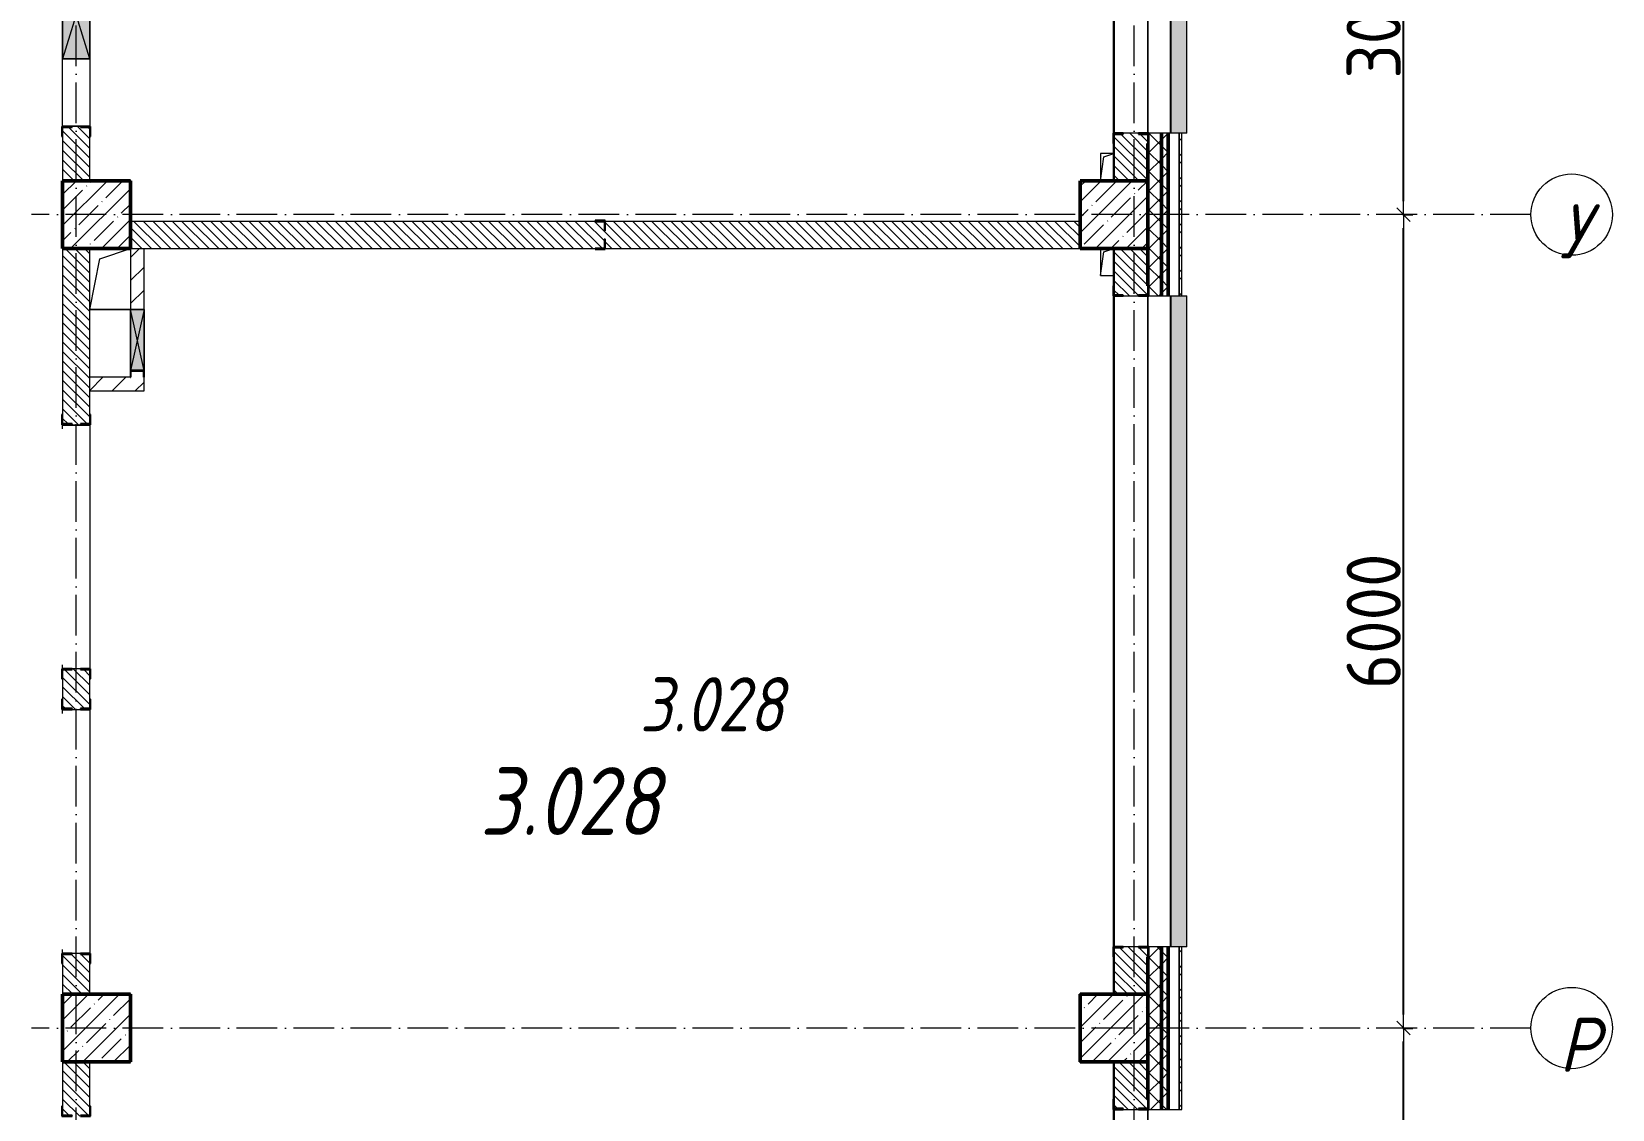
# Model space of a CAD drawing. Header units: millimetres. Extents: x -213536 to 1564669, y -45299 to 942238.
# Drawn here: x 642743 to 654396, y 314012 to 321962 of the extents above; entities that cross this region are included whole.
import ezdxf

# ---------------------------------------------------------------- set-up
doc = ezdxf.new("R2010")
doc.units = ezdxf.units.MM
doc.linetypes.add('50_200_ШТРИХ_1Т_ш5_п1_п1_', pattern=[700, 500, -100, 0, -100])
for name, color, linetype, lineweight in [('3) ЖБ 4м', 3, 'Continuous', 30), ('3.1) ЖБ окна 1.2 м', 102, 'Continuous', 30), ('A-____-____-DIMS', 7, 'Continuous', 9), ('A-DETL-GENF-OTLN', 7, 'Continuous', 9), ('A-FLOR-____-OTLN', 7, 'Continuous', 9), ('A-GENM-____-MCUT', 7, 'Continuous', 25), ('A-GENM-____-OTLN', 7, 'Continuous', 9), ('A-GENM-____-OTLN-1', 7, 'Continuous', 25), ('A-GLAZ-____-OTLN', 7, 'Continuous', 9), ('A-WALL-____-MCUT-2', 7, 'Continuous', 50), ('A-WALL-____-MCUT-3', 7, 'Continuous', 9), ('A-WALL-____-OTLN', 7, 'Continuous', 9), ('A-WALL-____-PATT-1', 7, 'Continuous', 9), ('A-WALL-FNSH-MCUT-1', 7, 'Continuous', 9), ('I-WALL-____-OTLN', 7, 'Continuous', 9), ('S-COLS-____-MCUT', 7, 'Continuous', 50), ('S-COLS-____-OTLN', 7, 'Continuous', 9), ('S-GRID-____-IDEN', 7, 'Continuous', 9), ('S-GRID-____-OTLN-1', 7, '50_200_ШТРИХ_1Т_ш5_п1_п1_', 9), ('Марки помещений', 7, 'Continuous', 9)]:
    doc.layers.add(name, color=color, linetype=linetype, lineweight=lineweight)
doc.layers.add('A-GLAZ-____-OTLN-1', color=7, linetype='Continuous', lineweight=9, true_color=0xc0c0c0)
doc.styles.add('ISOCPEUR_I', font='isocpeui.ttf', dxfattribs={"width": 0.9, "height": 2.5})
doc.styles.add('ISOCPEUR_I_2', font='isocpeui.ttf', dxfattribs={"width": 0.85, "height": 2.3})
doc.styles.add('СПДС', font='isocpeur.ttf', dxfattribs={"width": 0.9})
doc.dimstyles.new('Размера А3', dxfattribs={"dimtxt": 200, "dimasz": 100, "dimexe": 70, "dimexo": 100, "dimgap": 20, "dimtad": 1, "dimdec": 0, "dimrnd": 10, "dimzin": 0, "dimdsep": 46, "dimtxsty": 'СПДС', "dimblk": 'ARROWHEAD_6', "dimcen": 1, "dimclrd": 256, "dimclre": 256, "dimclrt": 256, "dimazin": 0, "dimtfac": 1, "dimtdec": 0, "dimtmove": 2, "dimatfit": 3, "dimfxl": 1, "dimtolj": 1, "dimtzin": 0, "dimarcsym": 0})
pattern_1 = [(45, (549721.47, 286281.11), (-70.71068, 70.71068), []), (135, (549721.47, 286281.11), (-70.71068, -70.71068), [])]
pattern_2 = [(135, (549721.475, 286281.11), (-35.35534, -35.35534), [])]
pattern_3 = [(45, (549721.47, 286281.11), (-84.85281, 84.85281), [])]

# ---------------------------------------------------------------- blocks, each defined once
blk = doc.blocks.new('BSC_Колонна _Прямоугольная - 500х500-V33-АР1_План отверстий 3 этажа в осях 1-64_А-ГГ')
at = {"layer": 'S-COLS-____-OTLN'}
h = blk.add_hatch(dxfattribs=at)
h.set_pattern_fill('FP_70', color=256, style=0, pattern_type=2)
h.set_pattern_definition([(45, (-101000, -34331.04), (-114.04925, 114.04925), []), (45, (-100885.95, -34331.04), (-114.04925, 114.04925), [201.613, -40.323, 3.353, -36.97])])
h.paths.add_polyline_path([(-250, -250), (250, -250), (250, 250), (-250, 250), (-250, -56)], flags=0)
at = {"layer": 'S-COLS-____-MCUT'}
for p, q in [((250, 250), (-250, 250)), ((-250, 250), (-250, -250)), ((250, -250), (250, 250)), ((-250, -250), (250, -250))]:
    blk.add_line(p, q, dxfattribs=at)
blk = doc.blocks.new('BSC_Колонна _Прямоугольная - 500х500-V34-АР1_План отверстий 3 этажа в осях 1-64_А-ГГ')
at = {"layer": 'S-COLS-____-OTLN'}
h = blk.add_hatch(dxfattribs=at)
h.set_pattern_fill('FP_71', color=256, style=0, pattern_type=2)
h.set_pattern_definition([(45, (-93500, -34331.04), (-114.04925, 114.04925), []), (45, (-93385.95, -34331.04), (-114.04925, 114.04925), [201.613, -40.323, 3.353, -36.97])])
h.paths.add_polyline_path([(-250, -250), (250, -250), (250, 250), (-250, 250)], flags=0)
at = {"layer": 'S-COLS-____-MCUT'}
for p, q in [((250, 250), (-250, 250)), ((-250, 250), (-250, -250)), ((250, -250), (250, 250)), ((-250, -250), (250, -250))]:
    blk.add_line(p, q, dxfattribs=at)
blk = doc.blocks.new('BSC_Колонна _Прямоугольная - 500х500-V39-АР1_План отверстий 3 этажа в осях 1-64_А-ГГ')
at = {"layer": 'S-COLS-____-OTLN'}
h = blk.add_hatch(dxfattribs=at)
h.set_pattern_fill('FP_76', color=256, style=0, pattern_type=2)
h.set_pattern_definition([(45, (-101000, -28331.04), (-114.04925, 114.04925), []), (45, (-100885.95, -28331.04), (-114.04925, 114.04925), [201.613, -40.323, 3.353, -36.97])])
h.paths.add_polyline_path([(-250, -250), (250, -250), (250, 250), (-250, 250), (-250, -76)], flags=0)
at = {"layer": 'S-COLS-____-MCUT'}
for p, q in [((250, 250), (-250, 250)), ((-250, 250), (-250, -250)), ((250, -250), (250, 250)), ((-250, -250), (250, -250))]:
    blk.add_line(p, q, dxfattribs=at)
blk = doc.blocks.new('BSC_Колонна _Прямоугольная - 500х500-V40-АР1_План отверстий 3 этажа в осях 1-64_А-ГГ')
at = {"layer": 'S-COLS-____-OTLN'}
h = blk.add_hatch(dxfattribs=at)
h.set_pattern_fill('FP_77', color=256, style=0, pattern_type=2)
h.set_pattern_definition([(45, (-93500, -28331.04), (-114.04925, 114.04925), []), (45, (-93385.95, -28331.04), (-114.04925, 114.04925), [201.613, -40.323, 3.353, -36.97])])
h.paths.add_polyline_path([(-250, -250), (250, -250), (250, 250), (-250, 250), (-250, -76)], flags=0)
at = {"layer": 'S-COLS-____-MCUT'}
for p, q in [((250, 250), (-250, 250)), ((-250, 250), (-250, -250)), ((250, -250), (250, 250)), ((-250, -250), (250, -250))]:
    blk.add_line(p, q, dxfattribs=at)
blk = doc.blocks.new('Фахверк_СКБ_Уголок - 250_2700-27497298-АР1_План отверстий 3 этажа в осях 1-64_А-ГГ')
at = {"layer": 'A-GENM-____-MCUT'}
for p, q in [((200, 181), (125, 181)), ((125, 181), (125, 106)), ((131, 106), (131, 175)), ((131, 175), (200, 175)), ((200, 175), (200, 181)), ((125, 106), (131, 106)), ((131, -6), (125, -6)), ((125, -6), (125, -81)), ((125, -81), (200, -81)), ((131, -75), (131, -6)), ((200, -75), (131, -75)), ((200, -81), (200, -75))]:
    blk.add_line(p, q, dxfattribs=at)
blk = doc.blocks.new('Фахверк_СКБ_Уголок - 200_3550-28267367-АР1_План отверстий 3 этажа в осях 1-64_А-ГГ')
at = {"layer": 'A-GENM-____-MCUT'}
for p, q in [((200, 156), (125, 156)), ((125, 156), (125, 81)), ((131, 81), (131, 150)), ((131, 150), (200, 150)), ((200, 150), (200, 156)), ((125, 81), (131, 81)), ((131, 19), (125, 19)), ((125, 19), (125, -56)), ((131, -50), (131, 19)), ((125, -56), (200, -56)), ((200, -50), (131, -50)), ((200, -56), (200, -50))]:
    blk.add_line(p, q, dxfattribs=at)
blk = doc.blocks.new('154_Стойка_СКБ_Уголок - СМ-2480_200-28346303-АР1_План отверстий 3 этажа в осях 1-64_А-ГГ')
at = {"layer": 'A-GENM-____-MCUT'}
for p, q in [((125, 156), (125, 81)), ((200, 156), (125, 156)), ((131, 81), (131, 150)), ((131, 150), (200, 150)), ((200, 150), (200, 156)), ((125, 81), (131, 81)), ((131, 19), (125, 19)), ((125, 19), (125, -56)), ((131, -50), (131, 19)), ((125, -56), (200, -56)), ((200, -50), (131, -50)), ((200, -56), (200, -50))]:
    blk.add_line(p, q, dxfattribs=at)
blk = doc.blocks.new('Стойка_Влож_Полоса боковая - Полоса-28213942-АР1_План отверстий 3 этажа в осях 1-64_А-ГГ')
at = {"layer": 'A-GENM-____-OTLN'}
for p, q in [((-5, 60), (0, 60)), ((-5, -60), (-5, 60)), ((0, 31), (0, -31)), ((0, -60), (-5, -60))]:
    blk.add_line(p, q, dxfattribs=at)
blk = doc.blocks.new('Фахверк_СКБ_Уголок - 200_3960-28268576-АР1_План отверстий 3 этажа в осях 1-64_А-ГГ')
at = {"layer": 'A-GENM-____-MCUT'}
for p, q in [((200, 156), (125, 156)), ((125, 156), (125, 81)), ((131, 81), (131, 150)), ((131, 150), (200, 150)), ((200, 150), (200, 156)), ((125, 81), (131, 81)), ((131, 19), (125, 19)), ((125, 19), (125, -56)), ((131, -50), (131, 19)), ((125, -56), (200, -56)), ((200, -50), (131, -50)), ((200, -56), (200, -50))]:
    blk.add_line(p, q, dxfattribs=at)
blk = doc.blocks.new('Фахверк_СКБ_Уголок - 200_3960_зеркало-28268689-АР1_План отверстий 3 этажа в осях 1-64_А-ГГ')
at = {"layer": 'A-GENM-____-MCUT'}
for p, q in [((200, 156), (125, 156)), ((125, 156), (125, 81)), ((131, 81), (131, 150)), ((131, 150), (200, 150)), ((200, 150), (200, 156)), ((125, 81), (131, 81)), ((131, 19), (125, 19)), ((125, 19), (125, -56)), ((131, -50), (131, 19)), ((125, -56), (200, -56)), ((200, -50), (131, -50)), ((200, -56), (200, -50))]:
    blk.add_line(p, q, dxfattribs=at)
blk = doc.blocks.new('AR_Отверстие прямоугольное _в плите_ - AR_Отверстие прямоугольное _в плите_-V179-АР1_План отверстий 3 этажа в осях 1-64_А-ГГ')
at = {"layer": 'A-GENM-____-OTLN'}
for p, q in [((50, 100), (-50, 100)), ((-50, 100), (-50, -100)), ((-50, -100), (-25, 75)), ((-25, 75), (50, 100))]:
    blk.add_line(p, q, dxfattribs=at)
blk = doc.blocks.new('AR_Отверстие прямоугольное _в плите_ - AR_Отверстие прямоугольное _в плите_-V178-АР1_План отверстий 3 этажа в осях 1-64_А-ГГ')
at = {"layer": 'A-GENM-____-OTLN'}
for p, q in [((-50, 100), (-50, -100)), ((-50, -100), (-25, 75)), ((-25, 75), (50, 100)), ((-50, -100), (50, -100))]:
    blk.add_line(p, q, dxfattribs=at)
blk = doc.blocks.new('AR_Отверстие прямоугольное _в плите_ - AR_Отверстие прямоугольное _в плите_-30552603-АР1_План отверстий 3 этажа в осях 1-64_А-ГГ')
at = {"layer": 'A-GENM-____-OTLN'}
for p, q in [((-150, -225), (-75, 150)), ((-75, 150), (150, 225)), ((-150, -225), (150, -225))]:
    blk.add_line(p, q, dxfattribs=at)
blk = doc.blocks.new('Отлив_СКБ - Отлив витража_120_НВФ-31885688-АР1_План отверстий 3 этажа в осях 1-64_А-ГГ')
at = {"layer": 'A-GLAZ-____-OTLN-1'}
for points in [[(4275, -2), (4800, -2), (4800, 0), (0, 0), (0, -2), (740, -2)], [(4275, -120), (4800, -120), (4800, -2), (0, -2), (0, -120), (740, -120)]]:
    blk.add_hatch(color=256, dxfattribs=at).paths.add_polyline_path(points, flags=0)
at = {"layer": 'A-GLAZ-____-OTLN'}
for p, q in [((0, 0), (4800, 0)), ((4800, -2), (0, -2)), ((0, -120), (0, -83)), ((4800, -83), (4800, -120)), ((0, -120), (4800, -120))]:
    blk.add_line(p, q, dxfattribs=at)
blk = doc.blocks.new('Отлив_СКБ - Отлив витража_120_НВФ-31885687-АР1_План отверстий 3 этажа в осях 1-64_А-ГГ')
at = {"layer": 'A-GLAZ-____-OTLN-1'}
for points in [[(0, 0), (0, -2), (1800, -2), (1800, 0), (534, 0)], [(0, -2), (0, -120), (1800, -120), (1800, -2), (534, -2)]]:
    blk.add_hatch(color=256, dxfattribs=at).paths.add_polyline_path(points, flags=0)
at = {"layer": 'A-GLAZ-____-OTLN'}
for p, q in [((0, 0), (1800, 0)), ((1800, -2), (0, -2)), ((0, -120), (0, -83)), ((1800, -83), (1800, -120)), ((0, -120), (1800, -120))]:
    blk.add_line(p, q, dxfattribs=at)
blk = doc.blocks.new('AR_Отверстие прямоугольное _в стене_ - AR_Отверстие прямоугольное _в стене__ОВ-36951366-АР1_План отверстий 3 этажа в осях 1-64_А-ГГ')
at = {"layer": 'A-GLAZ-____-OTLN'}
blk.add_hatch(color=256, dxfattribs=at).paths.add_polyline_path([(225, 50), (-225, 50), (-225, -50), (225, -50), (225, 47)], flags=0)
at = {"layer": 'A-DETL-GENF-OTLN'}
for p, q in [((-225, -50), (-225, 50)), ((-225, 50), (225, 50)), ((225, 50), (-225, -50)), ((-225, 50), (225, -50)), ((225, 50), (-225, 50)), ((-225, 50), (-225, -50)), ((225, -50), (-225, -50)), ((-225, -50), (225, -50))]:
    blk.add_line(p, q, dxfattribs=at)
blk = doc.blocks.new('AR_Отверстие прямоугольное _в стене_ - AR_Отверстие прямоугольное _в стене__ОВ-36945931-АР1_План отверстий 3 этажа в осях 1-64_А-ГГ')
at = {"layer": 'A-GLAZ-____-OTLN'}
blk.add_hatch(color=256, dxfattribs=at).paths.add_polyline_path([(325, 100), (-325, 100), (-325, -100), (325, -100)], flags=0)
at = {"layer": 'A-DETL-GENF-OTLN'}
for p, q in [((-325, -100), (-325, 100)), ((-325, 100), (325, 100)), ((325, 100), (-325, -100)), ((-325, 100), (325, -100)), ((325, 100), (-325, 100)), ((-325, 100), (-325, -100)), ((325, 100), (325, -100)), ((325, -100), (325, 100)), ((325, -100), (-325, -100)), ((-325, -100), (325, -100))]:
    blk.add_line(p, q, dxfattribs=at)
blk = doc.blocks.new('154_Фахверк_СКБ_Швеллер - Тип_100_3960_зеркало-28515619-АР1_План отверстий 3 этажа в осях 1-64_А-ГГ')
at = {"layer": 'A-GENM-____-MCUT'}
for p, q in [((175, 50), (125, 50)), ((125, 50), (125, -50)), ((128, 47), (175, 47)), ((128, -47), (128, 47)), ((175, 47), (175, 50)), ((125, -50), (175, -50)), ((175, -47), (128, -47)), ((175, -50), (175, -47))]:
    blk.add_line(p, q, dxfattribs=at)
blk = doc.blocks.new('Ось сетки - Круг_Ø6_00__ISO-2_5_0_9K_-25732049-АР1_План отверстий 3 этажа в осях 1-64_А-ГГ')
at = {"layer": 'S-GRID-____-IDEN'}
blk.add_circle((0, 0), 3, dxfattribs=at)
blk = doc.blocks.new('ARROWHEAD_6')
at = {"color": 0, "linetype": 'Continuous'}
for p, q in [((0, 0), (-1, 0)), ((-0.5, -0.5), (0.5, 0.5))]:
    blk.add_line(p, q, dxfattribs=at)
blk = doc.blocks.new('*D5400')
at = {"layer": 'A-____-____-DIMS', "lineweight": -2, "transparency": 16777216}
for p, q in [((652850, 314612), (652926, 314612)), ((652856, 311712), (652856, 314512)), ((652850, 311612), (652926, 311612))]:
    blk.add_line(p, q, dxfattribs=at)
at = {"layer": 'Defpoints', "color": 0, "lineweight": 50, "transparency": 16777216}
for p in [(652750, 314612), (652856, 314612), (652750, 311612)]:
    blk.add_point(p, dxfattribs=at)
at = {"layer": 'A-____-____-DIMS', "lineweight": -2, "transparency": 16777216, "xscale": 100, "yscale": 100, "zscale": 100}
for p, rotation in [((652856, 314612), 90), ((652856, 311612), 270)]:
    blk.add_blockref('ARROWHEAD_6', p, dxfattribs=dict(at, rotation=rotation))
at = {"layer": 'A-____-____-DIMS', "transparency": 16777216, "insert": (652636, 313112), "char_height": 400, "attachment_point": 5, "rotation": 90, "style": 'СПДС'}
blk.add_mtext('\\A1;3000', dxfattribs=at)
blk = doc.blocks.new('*D5401')
at = {"layer": 'A-____-____-DIMS', "lineweight": -2, "transparency": 16777216}
for p, q in [((652850, 320612), (652926, 320612)), ((652856, 314712), (652856, 320512)), ((652850, 314612), (652926, 314612))]:
    blk.add_line(p, q, dxfattribs=at)
at = {"layer": 'Defpoints', "color": 0, "lineweight": 50, "transparency": 16777216}
for p in [(652750, 320612), (652856, 320612), (652750, 314612)]:
    blk.add_point(p, dxfattribs=at)
at = {"layer": 'A-____-____-DIMS', "lineweight": -2, "transparency": 16777216, "xscale": 100, "yscale": 100, "zscale": 100}
for p, rotation in [((652856, 320612), 90), ((652856, 314612), 270)]:
    blk.add_blockref('ARROWHEAD_6', p, dxfattribs=dict(at, rotation=rotation))
at = {"layer": 'A-____-____-DIMS', "transparency": 16777216, "insert": (652636, 317612), "char_height": 400, "attachment_point": 5, "rotation": 90, "style": 'СПДС'}
blk.add_mtext('\\A1;6000', dxfattribs=at)
blk = doc.blocks.new('*D5402')
at = {"layer": 'A-____-____-DIMS', "lineweight": -2, "transparency": 16777216}
for p, q in [((652850, 323612), (652926, 323612)), ((652856, 320712), (652856, 323512)), ((652850, 320612), (652926, 320612))]:
    blk.add_line(p, q, dxfattribs=at)
at = {"layer": 'Defpoints', "color": 0, "lineweight": 50, "transparency": 16777216}
for p in [(652750, 323612), (652856, 323612), (652750, 320612)]:
    blk.add_point(p, dxfattribs=at)
at = {"layer": 'A-____-____-DIMS', "lineweight": -2, "transparency": 16777216, "xscale": 100, "yscale": 100, "zscale": 100}
for p, rotation in [((652856, 323612), 90), ((652856, 320612), 270)]:
    blk.add_blockref('ARROWHEAD_6', p, dxfattribs=dict(at, rotation=rotation))
at = {"layer": 'A-____-____-DIMS', "transparency": 16777216, "insert": (652636, 322112), "char_height": 400, "attachment_point": 5, "rotation": 90, "style": 'СПДС'}
blk.add_mtext('\\A1;3000', dxfattribs=at)

msp = doc.modelspace()

# ---------------------------------------------------------------- hatches: boundary and pattern name
at = {"layer": 'A-WALL-____-PATT-1'}
h = msp.add_hatch(dxfattribs=at)
h.set_pattern_fill('FP_1', color=256, style=0, pattern_type=2)
h.set_pattern_definition(pattern_1)
h.paths.add_polyline_path([(651071.5, 284262.2), (651071.5, 285212.2), (650977.5, 285212.2), (650977.5, 285137.2), (650971.5, 285137.2), (650971.5, 284262.2)], flags=0)
h.paths.add_polyline_path([(650977.5, 287012.2), (651071.5, 287012.2), (651071.5, 288212.2), (650977.5, 288212.2), (650977.5, 288137.2), (650971.5, 288137.2), (650971.5, 287087.2), (650977.5, 287087.2), (650977.5, 287015.2)], flags=0)
h.paths.add_polyline_path([(651071.5, 290012.2), (651071.5, 291212.2), (650977.5, 291212.2), (650977.5, 291137.2), (650971.5, 291137.2), (650971.5, 290087.2), (650977.5, 290087.2), (650977.5, 290012.2)], flags=0)
h.paths.add_polyline_path([(651071.5, 293012.2), (651071.5, 294212.2), (650977.5, 294212.2), (650977.5, 294137.2), (650971.5, 294137.2), (650971.5, 293087.2), (650977.5, 293087.2), (650977.5, 293012.2)], flags=0)
h.paths.add_polyline_path([(650977.5, 296012.2), (651071.5, 296012.2), (651071.5, 297212.2), (650977.5, 297212.2), (650977.5, 297137.2), (650971.5, 297137.2), (650971.5, 296087.2), (650977.5, 296087.2), (650977.5, 296018.2)], flags=0)
h.paths.add_polyline_path([(650977.5, 302012.2), (651071.5, 302012.2), (651071.5, 303212.2), (650977.5, 303212.2), (650977.5, 303137.2), (650971.5, 303137.2), (650971.5, 302087.2), (650977.5, 302087.2), (650977.5, 302018.2)], flags=0)
h.paths.add_polyline_path([(650977.5, 305012.2), (651071.5, 305012.2), (651071.5, 306212.2), (650977.5, 306212.2), (650977.5, 306137.2), (650971.5, 306137.2), (650971.5, 305087.2), (650977.5, 305087.2), (650977.5, 305018.2)], flags=0)
h.paths.add_polyline_path([(651071.5, 308012.2), (651071.5, 309212.2), (650977.5, 309212.2), (650977.5, 309137.2), (650971.5, 309137.2), (650971.5, 308087.2), (650977.5, 308087.2), (650977.5, 308012.2)], flags=0)
h.paths.add_polyline_path([(650977.5, 311012.2), (651071.5, 311012.2), (651071.5, 312212.2), (650977.5, 312212.2), (650977.5, 312137.2), (650971.5, 312137.2), (650971.5, 311087.2), (650977.5, 311087.2), (650977.5, 311018.2)], flags=0)
h.paths.add_polyline_path([(651071.5, 314012.2), (651071.5, 315212.2), (650977.5, 315212.2), (650977.5, 315137.2), (650971.5, 315137.2), (650971.5, 314087.2), (650977.5, 314087.2), (650977.5, 314012.2)], flags=0)
h.paths.add_polyline_path([(651071.5, 320012.2), (651071.5, 321212.2), (650977.5, 321212.2), (650977.5, 321137.2), (650971.5, 321137.2), (650971.5, 320087.2), (650977.5, 320087.2), (650977.5, 320012.2)], flags=0)
h.paths.add_polyline_path([(650977.5, 323012.2), (651071.5, 323012.2), (651071.5, 324212.2), (650977.5, 324212.2), (650977.5, 324137.2), (650971.5, 324137.2), (650971.5, 323087.2), (650977.5, 323087.2), (650977.5, 323018.2)], flags=0)
h.paths.add_polyline_path([(651071.5, 326012.2), (651071.5, 327212.2), (650977.5, 327212.2), (650977.5, 327137.2), (650971.5, 327137.2), (650971.5, 326087.2), (650977.5, 326087.2), (650977.5, 326012.2)], flags=0)
h.paths.add_polyline_path([(651071.5, 332012.2), (651071.5, 333077.2), (650971.5, 333077.2), (650971.5, 332087.2), (650977.5, 332087.2), (650977.5, 332012.2)], flags=0)
h = msp.add_hatch(dxfattribs=at)
h.set_pattern_fill('FP_1', color=256, style=0, pattern_type=2)
h.set_pattern_definition(pattern_1)
h.paths.add_polyline_path([(651071.5, 284212.2), (651121.5, 284212.2), (651121.5, 285212.2), (651071.5, 285212.2), (651071.5, 284262.2)], flags=0)
h.paths.add_polyline_path([(651071.5, 287012.2), (651121.5, 287012.2), (651121.5, 288212.2), (651071.5, 288212.2), (651071.5, 287015.2)], flags=0)
h.paths.add_polyline_path([(651121.5, 290012.2), (651121.5, 291212.2), (651071.5, 291212.2), (651071.5, 290012.2)], flags=0)
h.paths.add_polyline_path([(651121.5, 293012.2), (651121.5, 294212.2), (651071.5, 294212.2), (651071.5, 293012.2)], flags=0)
h.paths.add_polyline_path([(651071.5, 296012.2), (651121.5, 296012.2), (651121.5, 297212.2), (651071.5, 297212.2), (651071.5, 296475.5)], flags=0)
h.paths.add_polyline_path([(651071.5, 302012.2), (651121.5, 302012.2), (651121.5, 303212.2), (651071.5, 303212.2), (651071.5, 302495.7)], flags=0)
h.paths.add_polyline_path([(651121.5, 305012.2), (651121.5, 306212.2), (651071.5, 306212.2), (651071.5, 305012.2)], flags=0)
h.paths.add_polyline_path([(651121.5, 308012.2), (651121.5, 309212.2), (651071.5, 309212.2), (651071.5, 308012.2)], flags=0)
h.paths.add_polyline_path([(651071.5, 311012.2), (651121.5, 311012.2), (651121.5, 312212.2), (651071.5, 312212.2), (651071.5, 311096)], flags=0)
h.paths.add_polyline_path([(651071.5, 314012.2), (651121.5, 314012.2), (651121.5, 315212.2), (651071.5, 315212.2), (651071.5, 314536.1)], flags=0)
h.paths.add_polyline_path([(651071.5, 320012.2), (651121.5, 320012.2), (651121.5, 321212.2), (651071.5, 321212.2), (651071.5, 320556.3)], flags=0)
h.paths.add_polyline_path([(651121.5, 323012.2), (651121.5, 324212.2), (651071.5, 324212.2), (651071.5, 323012.2)], flags=0)
h.paths.add_polyline_path([(651071.5, 326012.2), (651121.5, 326012.2), (651121.5, 327212.2), (651071.5, 327212.2), (651071.5, 326576.6)], flags=0)
h.paths.add_polyline_path([(651071.5, 332012.2), (651121.5, 332012.2), (651121.5, 333077.2), (651071.5, 333077.2), (651071.5, 332596.8)], flags=0)
h = msp.add_hatch(dxfattribs=at)
h.set_pattern_fill('FP_3', color=256, style=0, pattern_type=2)
h.set_pattern_definition([(45, (549721.47, 286281.11), (-85.53659, 85.53659), []), (45, (549778.5, 286281.11), (-85.53659, 85.53659), [])])
h.paths.add_polyline_path([(651201.5, 284112.2), (651221.5, 284112.2), (651221.5, 285212.2), (651201.5, 285212.2), (651201.5, 284132.2)], flags=0)
h.paths.add_polyline_path([(651221.5, 287012.2), (651221.5, 288212.2), (651201.5, 288212.2), (651201.5, 287012.2)], flags=0)
h.paths.add_polyline_path([(651201.5, 290012.2), (651221.5, 290012.2), (651221.5, 291212.2), (651201.5, 291212.2), (651201.5, 290455.3)], flags=0)
h.paths.add_polyline_path([(651201.5, 293012.2), (651221.5, 293012.2), (651221.5, 294212.2), (651201.5, 294212.2), (651201.5, 293035.4)], flags=0)
h.paths.add_polyline_path([(651221.5, 296012.2), (651221.5, 297212.2), (651201.5, 297212.2), (651201.5, 296012.2)], flags=0)
h.paths.add_polyline_path([(651221.5, 302012.2), (651221.5, 303212.2), (651201.5, 303212.2), (651201.5, 302012.2)], flags=0)
h.paths.add_polyline_path([(651221.5, 305012.2), (651221.5, 306212.2), (651201.5, 306212.2), (651201.5, 305012.2)], flags=0)
h.paths.add_polyline_path([(651221.5, 308012.2), (651221.5, 309212.2), (651201.5, 309212.2), (651201.5, 308012.2)], flags=0)
h.paths.add_polyline_path([(651201.5, 311012.2), (651221.5, 311012.2), (651221.5, 312212.2), (651201.5, 312212.2), (651201.5, 311096)], flags=0)
h.paths.add_polyline_path([(651221.5, 314012.2), (651221.5, 315212.2), (651201.5, 315212.2), (651201.5, 314012.2)], flags=0)
h.paths.add_polyline_path([(651221.5, 320012.2), (651221.5, 321212.2), (651201.5, 321212.2), (651201.5, 320012.2)], flags=0)
h.paths.add_polyline_path([(651201.5, 323012.2), (651221.5, 323012.2), (651221.5, 324212.2), (651201.5, 324212.2), (651201.5, 323136.4)], flags=0)
h.paths.add_polyline_path([(651221.5, 326012.2), (651221.5, 327212.2), (651201.5, 327212.2), (651201.5, 326012.2)], flags=0)
h.paths.add_polyline_path([(651221.5, 332012.2), (651221.5, 333077.2), (651201.5, 333077.2), (651201.5, 332012.2)], flags=0)
h = msp.add_hatch(dxfattribs=at)
h.set_pattern_fill('FP_6', color=256, style=0, pattern_type=2)
h.set_pattern_definition(pattern_2)
h.paths.add_polyline_path([(642971.5, 320862.2), (643171.5, 320862.2), (643171.5, 321256.2), (643102.5, 321256.2), (643102.5, 321262.2), (643040.5, 321262.2), (643040.5, 321256.2), (642971.5, 321256.2), (642971.5, 321187.2)], flags=0)
h.paths.add_polyline_path([(643102.5, 322962.2), (643102.5, 322968.2), (643171.5, 322968.2), (643171.5, 323362.2), (642971.5, 323362.2), (642971.5, 322968.2), (643040.5, 322968.2), (643040.5, 322962.2)], flags=0)
h = msp.add_hatch(dxfattribs=at)
h.set_pattern_fill('FP_6', color=256, style=0, pattern_type=2)
h.set_pattern_definition(pattern_2)
h.paths.add_polyline_path([(650902.5, 320862.2), (650971.5, 320862.2), (650971.5, 321206.2), (650902.5, 321206.2), (650902.5, 321212.2), (650790.5, 321212.2), (650790.5, 321206.2), (650721.5, 321206.2), (650721.5, 320862.2)], flags=0)
h.paths.add_polyline_path([(650902.5, 323012.2), (650902.5, 323018.2), (650971.5, 323018.2), (650971.5, 323362.2), (650721.5, 323362.2), (650721.5, 323018.2), (650790.5, 323018.2), (650790.5, 323012.2)], flags=0)
h = msp.add_hatch(dxfattribs=at)
h.set_pattern_fill('FP_6', color=256, style=0, pattern_type=2)
h.set_pattern_definition(pattern_2)
h.paths.add_polyline_path([(650453.3, 320362.2), (650471.5, 320362.2), (650471.5, 320562.2), (646971.5, 320562.2), (646971.5, 320493.2), (646965.5, 320493.2), (646965.5, 320562.2), (643471.5, 320562.2), (643471.5, 320362.2), (646965.5, 320362.2), (646965.5, 320431.2), (646971.5, 320431.2), (646971.5, 320362.2), (648685.8, 320362.2)], flags=0)
h = msp.add_hatch(dxfattribs=at)
h.set_pattern_fill('FP_6', color=256, style=0, pattern_type=2)
h.set_pattern_definition(pattern_2)
h.paths.add_polyline_path([(643171.5, 314862.2), (643171.5, 315156.2), (643102.5, 315156.2), (643102.5, 315162.2), (643040.5, 315162.2), (643040.5, 315156.2), (642971.5, 315156.2), (642971.5, 314862.2)], flags=0)
h.paths.add_polyline_path([(643040.5, 316962.2), (643102.5, 316962.2), (643102.5, 316968.2), (643171.5, 316968.2), (643171.5, 317256.2), (643102.5, 317256.2), (643102.5, 317262.2), (643040.5, 317262.2), (643040.5, 317256.2), (642971.5, 317256.2), (642971.5, 316968.2), (643040.5, 316968.2)], flags=0)
h.paths.add_polyline_path([(643040.5, 319062.2), (643102.5, 319062.2), (643102.5, 319068.2), (643171.5, 319068.2), (643171.5, 320362.2), (642971.5, 320362.2), (642971.5, 319068.2), (643040.5, 319068.2)], flags=0)
h = msp.add_hatch(dxfattribs=at)
h.set_pattern_fill('FP_4', color=256, style=0, pattern_type=2)
h.set_pattern_definition(pattern_3)
h.paths.add_polyline_path([(643568.5, 319412.2), (643568.5, 319459.2), (643474.5, 319459.2), (643474.5, 319412.2), (643521.5, 319412.2)], flags=0)
h.paths.add_polyline_path([(643471.5, 319912.2), (643571.5, 319912.2), (643571.5, 320362.2), (643471.5, 320362.2)], flags=0)
h = msp.add_hatch(dxfattribs=at)
h.set_pattern_fill('FP_6', color=256, style=0, pattern_type=2)
h.set_pattern_definition(pattern_2)
h.paths.add_polyline_path([(650721.5, 314862.2), (650971.5, 314862.2), (650971.5, 315206.2), (650902.5, 315206.2), (650902.5, 315212.2), (650790.5, 315212.2), (650790.5, 315206.2), (650721.5, 315206.2), (650721.5, 315137.2)], flags=0)
h.paths.add_polyline_path([(650790.5, 320012.2), (650902.5, 320012.2), (650902.5, 320018.2), (650971.5, 320018.2), (650971.5, 320362.2), (650721.5, 320362.2), (650721.5, 320018.2), (650790.5, 320018.2)], flags=0)
h = msp.add_hatch(dxfattribs=at)
h.set_pattern_fill('FP_4', color=256, style=0, pattern_type=2)
h.set_pattern_definition(pattern_3)
h.paths.add_polyline_path([(643171.5, 319312.2), (643571.5, 319312.2), (643571.5, 319412.2), (643171.5, 319412.2)], flags=0)
h = msp.add_hatch(dxfattribs=at)
h.set_pattern_fill('FP_6', color=256, style=0, pattern_type=2)
h.set_pattern_definition(pattern_2)
h.paths.add_polyline_path([(643131.5, 311862.2), (643171.5, 311862.2), (643171.5, 312256.2), (643102.5, 312256.2), (643102.5, 312262.2), (643040.5, 312262.2), (643040.5, 312256.2), (642971.5, 312256.2), (642971.5, 311862.2), (643011.5, 311862.2)], flags=0)
h.paths.add_polyline_path([(643040.5, 313962.2), (643102.5, 313962.2), (643102.5, 313968.2), (643171.5, 313968.2), (643171.5, 314362.2), (642971.5, 314362.2), (642971.5, 313968.2), (643040.5, 313968.2)], flags=0)
h = msp.add_hatch(dxfattribs=at)
h.set_pattern_fill('FP_6', color=256, style=0, pattern_type=2)
h.set_pattern_definition(pattern_2)
h.paths.add_polyline_path([(650721.5, 311862.2), (650971.5, 311862.2), (650971.5, 312206.2), (650902.5, 312206.2), (650902.5, 312212.2), (650790.5, 312212.2), (650790.5, 312206.2), (650721.5, 312206.2), (650721.5, 311956)], flags=0)
h.paths.add_polyline_path([(650902.5, 314012.2), (650902.5, 314018.2), (650971.5, 314018.2), (650971.5, 314362.2), (650721.5, 314362.2), (650721.5, 314018.2), (650790.5, 314018.2), (650790.5, 314012.2)], flags=0)

# ---------------------------------------------------------------- linework, layer by layer
at = {"layer": '3) ЖБ 4м'}
for points in [[(642971.5, 320362.2), (642971.5, 320862.2)], [(643171.5, 320862.2), (643471.5, 320862.2), (643471.5, 320562.2)], [(650721.5, 320862.2), (650471.5, 320862.2)], [(650471.5, 320862.2), (650471.5, 320562.2)], [(650471.5, 320362.2), (650721.5, 320362.2)], [(642971.5, 314362.2), (642971.5, 314862.2)], [(643171.5, 314362.2), (643471.5, 314362.2), (643471.5, 314862.2), (643171.5, 314862.2)], [(650721.5, 314362.2), (650471.5, 314362.2), (650471.5, 314862.2), (650721.5, 314862.2)]]:
    msp.add_lwpolyline(points, dxfattribs=at)
at = {"layer": '3.1) ЖБ окна 1.2 м'}
for points in [[(650721.5, 320862.2), (650721.5, 323362.2)], [(650721.5, 314862.2), (650721.5, 320369.8)], [(650721.5, 311862.2), (650721.5, 314362.2)]]:
    msp.add_lwpolyline(points, dxfattribs=at)
at = {"layer": 'A-FLOR-____-OTLN'}
msp.add_line((643471.5, 319912.2), (643171.5, 319912.2), dxfattribs=at)
at = {"layer": 'A-WALL-____-MCUT-2'}
for p, q in [((651071.5, 320012.2), (651071.5, 321212.2)), ((651121.5, 320012.2), (651121.5, 321212.2)), ((650971.5, 321137.2), (650971.5, 320862.2)), ((650971.5, 320362.2), (650971.5, 320087.2)), ((650971.5, 315137.2), (650971.5, 314862.2)), ((650971.5, 314862.2), (650971.5, 315137.2)), ((651071.5, 314012.2), (651071.5, 315212.2)), ((651121.5, 314012.2), (651121.5, 315212.2)), ((650971.5, 314362.2), (650971.5, 314087.2)), ((650971.5, 314087.2), (650971.5, 314362.2))]:
    msp.add_line(p, q, dxfattribs=at)
at = {"layer": 'A-WALL-____-MCUT-3'}
for p, q in [((642971.5, 321187.2), (642971.5, 320862.2)), ((643171.5, 320862.2), (643171.5, 321187.2)), ((650902.5, 321212.2), (650790.5, 321212.2)), ((651201.5, 321212.2), (650977.5, 321212.2)), ((651201.5, 320012.2), (651201.5, 321212.2)), ((650721.5, 321137.2), (650721.5, 320862.2)), ((646896.5, 320562.2), (643471.5, 320562.2)), ((650471.5, 320562.2), (646971.5, 320562.2)), ((642971.5, 320362.2), (642971.5, 319137.2)), ((643171.5, 319137.2), (643171.5, 320362.2)), ((643471.5, 320362.2), (646896.5, 320362.2)), ((646971.5, 320362.2), (650471.5, 320362.2)), ((650721.5, 320362.2), (650721.5, 320087.2)), ((650790.5, 320012.2), (650902.5, 320012.2)), ((650977.5, 320012.2), (651201.5, 320012.2)), ((643102.5, 317262.2), (643040.5, 317262.2)), ((642971.5, 317187.2), (642971.5, 317037.2)), ((643171.5, 317037.2), (643171.5, 317187.2)), ((643040.5, 316962.2), (643102.5, 316962.2)), ((643102.5, 315162.2), (643040.5, 315162.2)), ((650721.5, 315137.2), (650721.5, 314862.2)), ((650902.5, 315212.2), (650790.5, 315212.2)), ((651201.5, 315212.2), (650977.5, 315212.2)), ((651201.5, 314012.2), (651201.5, 315212.2)), ((642971.5, 315087.2), (642971.5, 314862.2)), ((643171.5, 314862.2), (643171.5, 315087.2)), ((642971.5, 314362.2), (642971.5, 314037.2)), ((643171.5, 314037.2), (643171.5, 314362.2)), ((650721.5, 314362.2), (650721.5, 314087.2)), ((650790.5, 314012.2), (650902.5, 314012.2)), ((650977.5, 314012.2), (651201.5, 314012.2))]:
    msp.add_line(p, q, dxfattribs=at)
at = {"layer": 'A-WALL-____-OTLN'}
for p, q in [((650721.5, 321212.2), (650721.5, 323012.2)), ((650971.5, 321212.2), (650971.5, 323012.2)), ((650971.5, 323012.2), (650971.5, 321212.2)), ((650721.5, 315212.2), (650721.5, 320012.2)), ((650971.5, 315212.2), (650971.5, 320012.2)), ((650971.5, 320012.2), (650971.5, 315212.2)), ((650721.5, 312212.2), (650721.5, 314012.2)), ((650971.5, 312212.2), (650971.5, 314012.2)), ((650971.5, 314012.2), (650971.5, 312212.2))]:
    msp.add_line(p, q, dxfattribs=at)
at = {"layer": 'A-WALL-FNSH-MCUT-1'}
for p, q in [((651221.5, 321212.2), (651201.5, 321212.2)), ((651201.5, 321212.2), (651201.5, 320012.2)), ((651221.5, 320012.2), (651221.5, 321212.2)), ((643471.5, 320362.2), (643471.5, 319912.2)), ((643471.5, 320362.2), (643471.5, 320362.2)), ((643571.5, 319912.2), (643571.5, 320362.2)), ((651201.5, 320012.2), (651221.5, 320012.2)), ((643471.5, 319412.2), (643171.5, 319412.2)), ((643171.5, 319312.2), (643571.5, 319312.2)), ((643571.5, 319312.2), (643571.5, 319412.2)), ((651221.5, 315212.2), (651201.5, 315212.2)), ((651201.5, 315212.2), (651201.5, 314012.2)), ((651221.5, 314012.2), (651221.5, 315212.2)), ((651201.5, 314012.2), (651221.5, 314012.2))]:
    msp.add_line(p, q, dxfattribs=at)
at = {"layer": 'I-WALL-____-OTLN'}
for p, q in [((642971.5, 321262.2), (642971.5, 321762.2)), ((643171.5, 321762.2), (643171.5, 321262.2)), ((642971.5, 319032.2), (642971.5, 319062.2)), ((643171.5, 319062.2), (643171.5, 317262.2)), ((642971.5, 317262.2), (642971.5, 317292.2)), ((642971.5, 316932.2), (642971.5, 316962.2)), ((643171.5, 316962.2), (643171.5, 315162.2)), ((642971.5, 315162.2), (642971.5, 315192.2))]:
    msp.add_line(p, q, dxfattribs=at)
at = {"layer": 'S-GRID-____-OTLN-1', "color": 251, "ltscale": 0.6, "true_color": 0x636466}
for p, q in [((643071.5, 281798.5), (643071.5, 336162.1)), ((650871.5, 281798.5), (650871.5, 336162.1)), ((653795.9, 320612.2), (642742.7, 320612.2)), ((653795.9, 314612.2), (642742.7, 314612.2))]:
    msp.add_line(p, q, dxfattribs=at)

# ---------------------------------------------------------------- block references
at = {"layer": 'A-GENM-____-OTLN'}
for p, rotation in [((643071.5, 321262.2), 269.9999999999999), ((643071.5, 319062.2), 89.99999999999991)]:
    msp.add_blockref('Стойка_Влож_Полоса боковая - Полоса-28213942-АР1_План отверстий 3 этажа в осях 1-64_А-ГГ', p, dxfattribs=dict(at, rotation=rotation))
for name, p in [('AR_Отверстие прямоугольное _в плите_ - AR_Отверстие прямоугольное _в плите_-V179-АР1_План отверстий 3 этажа в осях 1-64_А-ГГ', (650671.5, 320962.2)), ('AR_Отверстие прямоугольное _в плите_ - AR_Отверстие прямоугольное _в плите_-30552603-АР1_План отверстий 3 этажа в осях 1-64_А-ГГ', (643321.5, 320137.2)), ('AR_Отверстие прямоугольное _в плите_ - AR_Отверстие прямоугольное _в плите_-V178-АР1_План отверстий 3 этажа в осях 1-64_А-ГГ', (650671.5, 320262.2))]:
    msp.add_blockref(name, p, dxfattribs=at)
at = {"layer": 'A-GENM-____-OTLN-1'}
for name, p, rotation in [('154_Стойка_СКБ_Уголок - СМ-2480_200-28346303-АР1_План отверстий 3 этажа в осях 1-64_А-ГГ', (643021.5, 321387.2), 269.9999999999999), ('Фахверк_СКБ_Уголок - 250_2700-27497298-АР1_План отверстий 3 этажа в осях 1-64_А-ГГ', (650796.5, 321337.2), 269.9999999999999), ('Фахверк_СКБ_Уголок - 200_3550-28267367-АР1_План отверстий 3 этажа в осях 1-64_А-ГГ', (647096.5, 320512.2), 180), ('Фахверк_СКБ_Уголок - 250_2700-27497298-АР1_План отверстий 3 этажа в осях 1-64_А-ГГ', (650896.5, 319887.2), 89.9999999999999), ('154_Фахверк_СКБ_Швеллер - Тип_100_3960_зеркало-28515619-АР1_План отверстий 3 этажа в осях 1-64_А-ГГ', (643521.5, 319587.2), 270), ('154_Стойка_СКБ_Уголок - СМ-2480_200-28346303-АР1_План отверстий 3 этажа в осях 1-64_А-ГГ', (643121.5, 318937.2), 89.9999999999999), ('Фахверк_СКБ_Уголок - 200_3960-28268576-АР1_План отверстий 3 этажа в осях 1-64_А-ГГ', (643021.5, 317387.2), 269.9999999999999), ('Фахверк_СКБ_Уголок - 200_3960_зеркало-28268689-АР1_План отверстий 3 этажа в осях 1-64_А-ГГ', (643121.5, 316837.2), 89.9999999999999), ('Фахверк_СКБ_Уголок - 200_3960-28268576-АР1_План отверстий 3 этажа в осях 1-64_А-ГГ', (643021.5, 315287.2), 269.9999999999999), ('Фахверк_СКБ_Уголок - 250_2700-27497298-АР1_План отверстий 3 этажа в осях 1-64_А-ГГ', (650796.5, 315337.2), 269.9999999999999), ('Фахверк_СКБ_Уголок - 250_2700-27497298-АР1_План отверстий 3 этажа в осях 1-64_А-ГГ', (650896.5, 313887.2), 89.9999999999999), ('Фахверк_СКБ_Уголок - 200_3960-28268576-АР1_План отверстий 3 этажа в осях 1-64_А-ГГ', (643121.5, 313837.2), 89.9999999999999)]:
    msp.add_blockref(name, p, dxfattribs=dict(at, rotation=rotation))
at = {"layer": 'A-GLAZ-____-OTLN'}
for name, p, rotation in [('Отлив_СКБ - Отлив витража_120_НВФ-31885687-АР1_План отверстий 3 этажа в осях 1-64_А-ГГ', (651138.5, 321212.2), 90), ('AR_Отверстие прямоугольное _в стене_ - AR_Отверстие прямоугольное _в стене__ОВ-36945931-АР1_План отверстий 3 этажа в осях 1-64_А-ГГ', (643071.5, 322087.2), 269.9999999999999), ('Отлив_СКБ - Отлив витража_120_НВФ-31885688-АР1_План отверстий 3 этажа в осях 1-64_А-ГГ', (651138.5, 315212.2), 90), ('AR_Отверстие прямоугольное _в стене_ - AR_Отверстие прямоугольное _в стене__ОВ-36951366-АР1_План отверстий 3 этажа в осях 1-64_А-ГГ', (643521.5, 319687.2), 270)]:
    msp.add_blockref(name, p, dxfattribs=dict(at, rotation=rotation))
at = {"layer": 'S-COLS-____-OTLN'}
for name, p in [('BSC_Колонна _Прямоугольная - 500х500-V34-АР1_План отверстий 3 этажа в осях 1-64_А-ГГ', (643221.5, 320612.2)), ('BSC_Колонна _Прямоугольная - 500х500-V33-АР1_План отверстий 3 этажа в осях 1-64_А-ГГ', (650721.5, 320612.2)), ('BSC_Колонна _Прямоугольная - 500х500-V40-АР1_План отверстий 3 этажа в осях 1-64_А-ГГ', (643221.5, 314612.2)), ('BSC_Колонна _Прямоугольная - 500х500-V39-АР1_План отверстий 3 этажа в осях 1-64_А-ГГ', (650721.5, 314612.2))]:
    msp.add_blockref(name, p, dxfattribs=at)
at = {"layer": 'S-GRID-____-IDEN', "xscale": 99.99999999999993, "yscale": 99.99999999999993, "zscale": 99.99999999999993, "rotation": 89.9999999999998}
for p in [(654095.9, 320612.2), (654095.9, 314612.2)]:
    msp.add_blockref('Ось сетки - Круг_Ø6_00__ISO-2_5_0_9K_-25732049-АР1_План отверстий 3 этажа в осях 1-64_А-ГГ', p, dxfattribs=at)

# ---------------------------------------------------------------- texts
at = {"layer": 'S-GRID-____-IDEN', "char_height": 400, "width": 223.671, "attachment_point": 1, "style": 'ISOCPEUR_I'}
for s, insert in [('\\fISOCPEUR|b0|i1|c204|p34|;\\W.9;У', (654003.1, 320688.2)), ('\\fISOCPEUR|b0|i1|c204|p34|;\\W.9;Р', (654003.1, 314688.2))]:
    msp.add_mtext(s, dxfattribs=dict(at, insert=insert))
at = {"layer": 'Марки помещений', "color": 114, "true_color": 0x139b48, "insert": (647225.4, 317200.1), "char_height": 400, "width": 785.654, "attachment_point": 1, "style": 'ISOCPEUR_I_2'}
msp.add_mtext('3.028', dxfattribs=at)
at = {"layer": 'Марки помещений', "insert": (646047.6, 316536.7), "char_height": 500, "width": 785.654, "attachment_point": 1, "style": 'ISOCPEUR_I_2'}
msp.add_mtext('3.028', dxfattribs=at)

# ---------------------------------------------------------------- dimensions: what is measured, and where the dimension line sits
at = {"layer": 'A-____-____-DIMS'}
for base, p1, p2, picture, middle in [((652855.7, 323612.2), (652749.7, 320612.2), (652749.7, 323612.2), '*D5402', (652635.7, 322112.2)), ((652855.7, 320612.2), (652749.7, 314612.2), (652749.7, 320612.2), '*D5401', (652635.7, 317612.2)), ((652855.7, 314612.2), (652749.7, 311612.2), (652749.7, 314612.2), '*D5400', (652635.7, 313112.2))]:
    dim = msp.add_linear_dim(base=base, p1=p1, p2=p2, angle=90, dimstyle='Размера А3', override={"dimtxt": 400}, dxfattribs=at)
    dim.commit()
    dim.dimension.update_dxf_attribs({"geometry": picture, "text_midpoint": middle})

doc.saveas('drawing.dxf')
